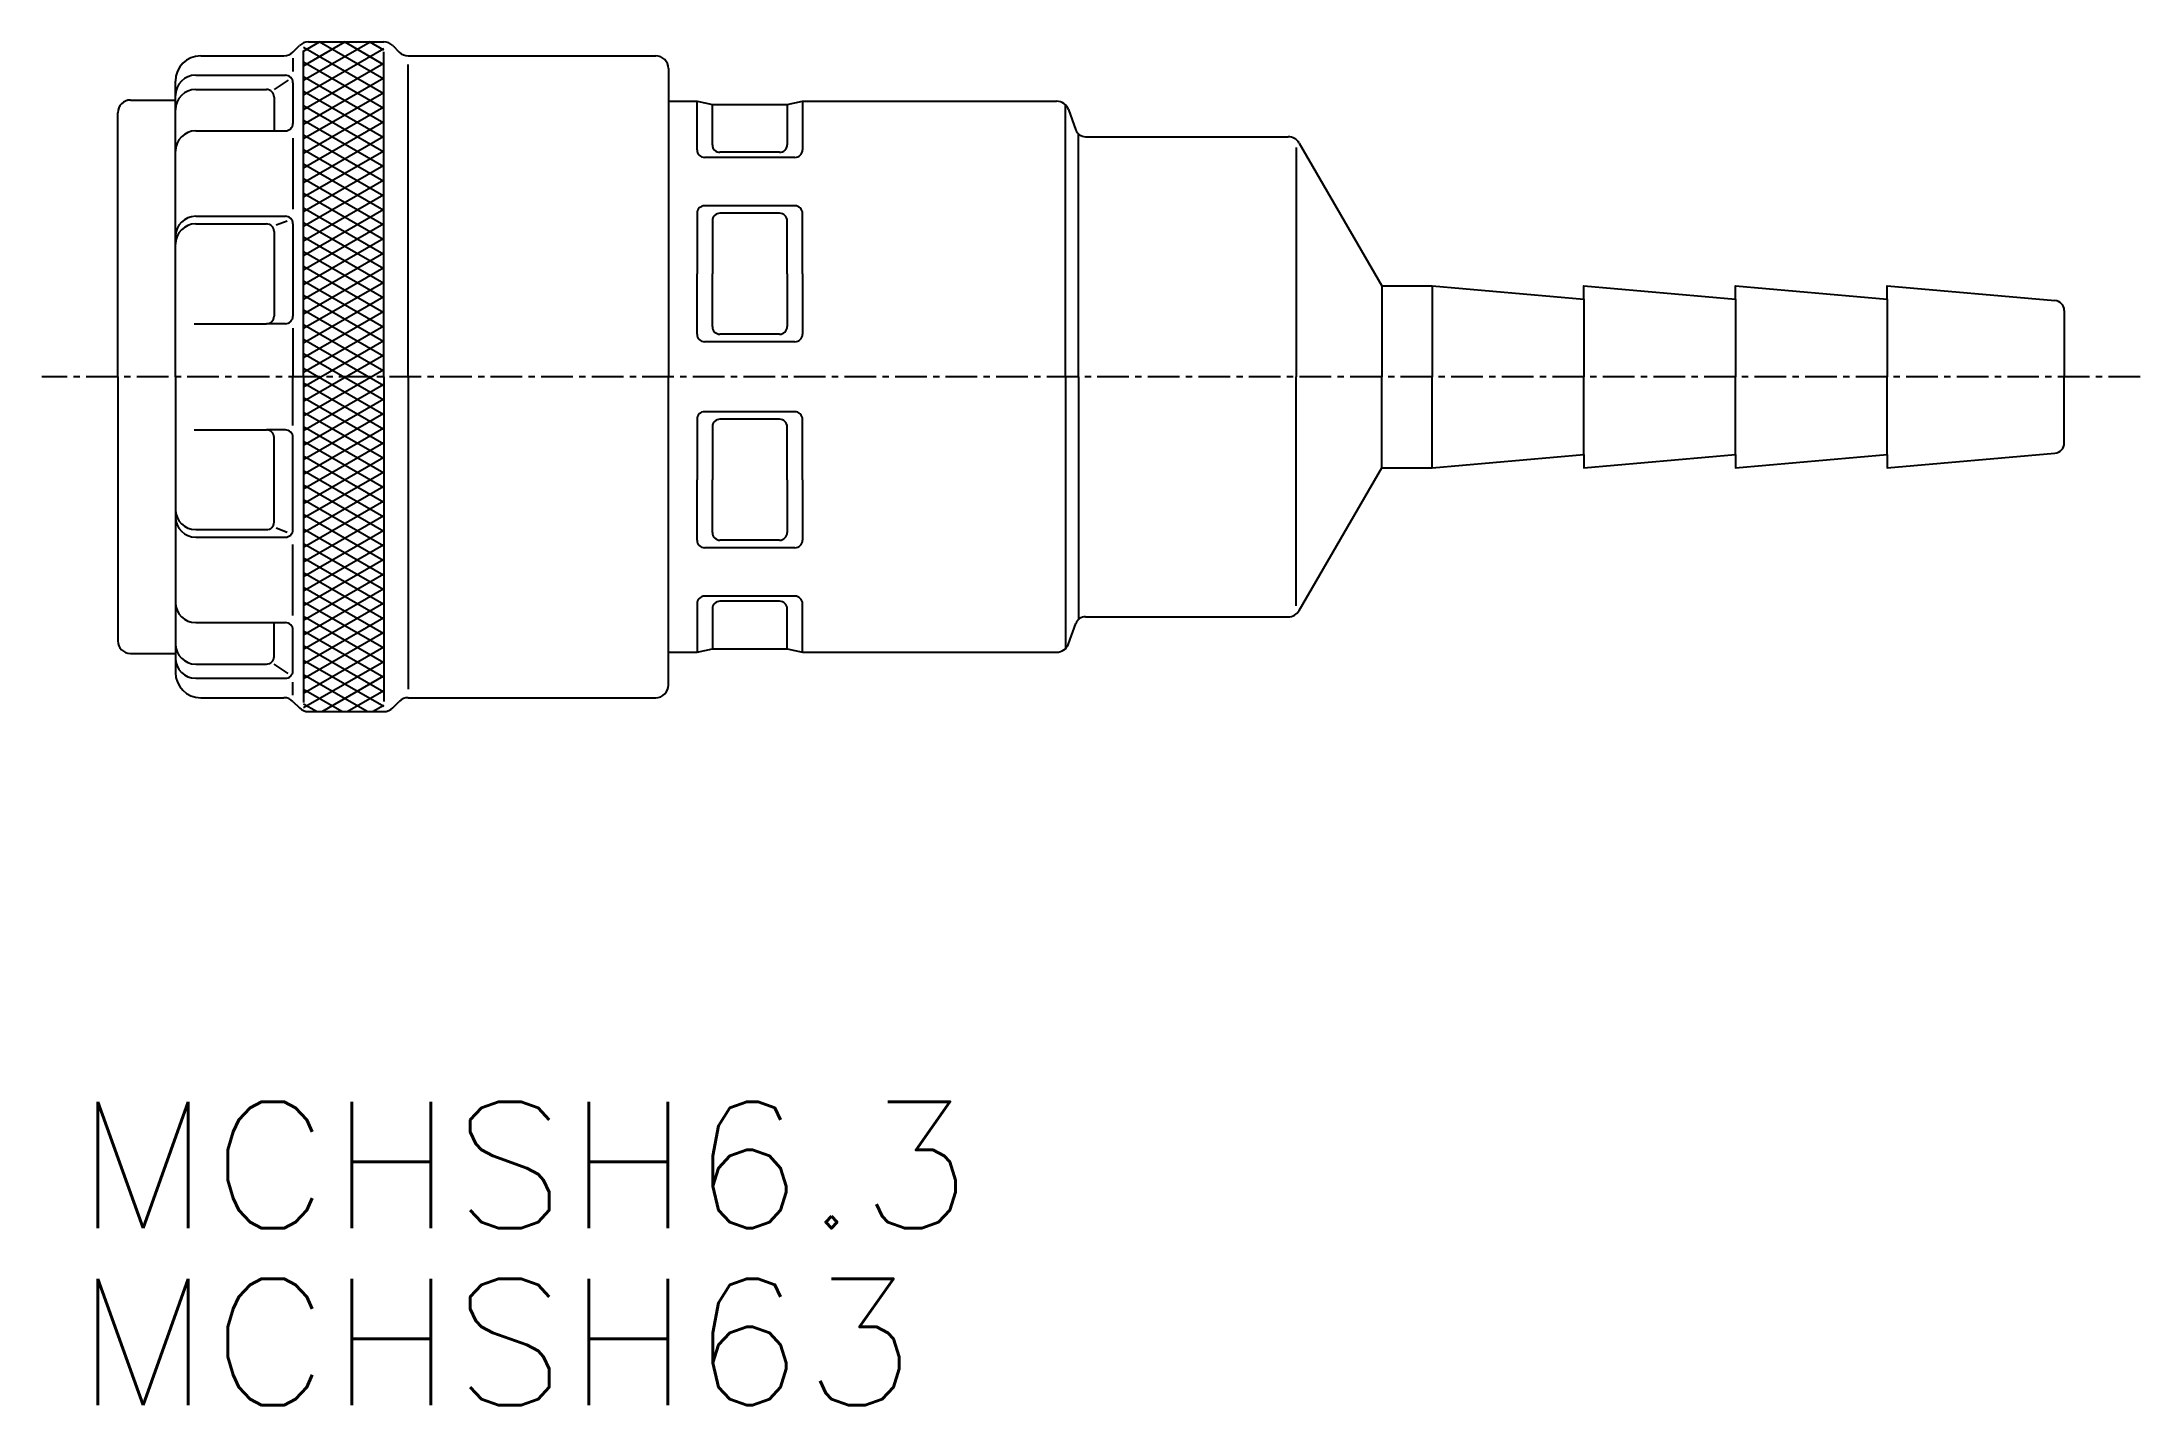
# Model space of a CAD drawing. Extents: x 580.5 to 663.5, y 248.2 to 302.1.
import ezdxf
from ezdxf.enums import TextEntityAlignment as Align

# ---------------------------------------------------------------- set-up
doc = ezdxf.new("R2010")
doc.units = 0
doc.linetypes.add('CENTER', pattern=[2, 1.25, -0.25, 0.25, -0.25])
doc.layers.get('0').update_dxf_attribs({"linetype": 'CONTINUOUS'})
doc.layers.add('CENTER', color=1, linetype='CENTER')
doc.styles.get("Standard").update_dxf_attribs({"font": 'txt', "bigfont": 'bigfont'})

msp = doc.modelspace()

# ---------------------------------------------------------------- linework, layer by layer
at = {"color": 7, "linetype": 'CONTINUOUS'}
for p, q in [((590.833, 301.78), (591.462, 302.143)), ((590.833, 301.203), (592.462, 302.143)), ((590.833, 300.625), (593.462, 302.143)), ((591.02, 302.143), (594.006, 302.143)), ((591.02, 302.143), (594.006, 302.143)), ((594.006, 300.664), (591.444, 302.143)), ((594.006, 301.241), (592.444, 302.143)), ((594.006, 301.819), (593.444, 302.143)), ((586.763, 301.593), (590.056, 301.593)), ((586.763, 301.593), (590.056, 301.593)), ((590.41, 301.739), (590.667, 301.997)), ((590.41, 301.739), (590.667, 301.997)), ((590.41, 301.497), (590.41, 300.978)), ((590.41, 301.497), (590.41, 300.978)), ((594.006, 300.086), (590.833, 301.918)), ((590.833, 300.048), (594.006, 301.88)), ((590.833, 288.893), (590.833, 301.79)), ((590.833, 288.893), (590.833, 301.79)), ((594.006, 299.509), (590.833, 301.341)), ((590.833, 299.471), (594.006, 301.303)), ((594.006, 288.893), (594.006, 301.746)), ((594.006, 288.893), (594.006, 301.746)), ((594.36, 301.997), (594.617, 301.739)), ((594.36, 301.997), (594.617, 301.739)), ((594.97, 301.593), (604.763, 301.593)), ((594.97, 301.593), (604.763, 301.593)), ((585.763, 288.893), (585.763, 300.593)), ((585.763, 288.893), (585.763, 300.593)), ((586.563, 300.827), (590.11, 300.827)), ((586.563, 300.827), (590.11, 300.827)), ((590.223, 300.636), (589.663, 300.263)), ((590.223, 300.636), (589.663, 300.263)), ((590.41, 300.527), (590.41, 299.891)), ((590.41, 300.527), (590.41, 299.891)), ((594.006, 298.932), (590.833, 300.764)), ((590.833, 298.893), (594.006, 300.725)), ((594.97, 288.893), (594.97, 301.25)), ((594.97, 288.893), (594.97, 301.25)), ((605.263, 301.093), (605.263, 288.893)), ((605.263, 301.093), (605.263, 288.893)), ((583.982, 299.843), (585.763, 299.843)), ((583.982, 299.843), (585.763, 299.843)), ((585.763, 288.893), (585.763, 299.893)), ((585.763, 288.893), (585.763, 299.893)), ((585.763, 288.893), (585.763, 299.893)), ((585.763, 288.893), (585.763, 299.893)), ((586.563, 300.263), (589.363, 300.263)), ((586.563, 300.263), (589.363, 300.263)), ((589.663, 299.963), (589.663, 298.622)), ((589.663, 299.963), (589.663, 298.622)), ((590.41, 299.891), (590.41, 298.922)), ((590.41, 299.891), (590.41, 298.922)), ((594.006, 298.354), (590.833, 300.186)), ((590.833, 298.316), (594.006, 300.148)), ((606.396, 297.875), (606.396, 299.793)), ((606.396, 297.875), (606.396, 299.793)), ((607.003, 298.075), (607.003, 299.666)), ((607.003, 298.075), (607.003, 299.666)), ((609.963, 299.666), (609.963, 298.075)), ((609.963, 299.666), (609.963, 298.075)), ((610.57, 299.793), (610.57, 297.875)), ((610.57, 299.793), (610.57, 297.875)), ((620.972, 288.893), (620.972, 299.65)), ((583.482, 288.893), (583.482, 299.343)), ((583.482, 288.893), (583.482, 299.343)), ((594.006, 297.777), (590.833, 299.609)), ((590.833, 297.739), (594.006, 299.57)), ((594.006, 297.2), (590.833, 299.032)), ((590.833, 297.161), (594.006, 298.993)), ((621.092, 299.464), (621.386, 298.656)), ((586.563, 298.622), (590.11, 298.622)), ((586.563, 298.622), (590.11, 298.622)), ((590.41, 298.338), (590.41, 295.529)), ((590.41, 298.338), (590.41, 295.529)), ((594.006, 296.622), (590.833, 298.454)), ((590.833, 296.584), (594.006, 298.416)), ((621.482, 288.893), (621.482, 298.507)), ((594.006, 296.045), (590.833, 297.877)), ((590.833, 296.007), (594.006, 297.838)), ((594.006, 295.468), (590.833, 297.3)), ((590.833, 295.429), (594.006, 297.261)), ((610.27, 297.575), (606.696, 297.575)), ((610.27, 297.575), (606.696, 297.575)), ((609.663, 297.775), (607.303, 297.775)), ((609.663, 297.775), (607.303, 297.775)), ((630.095, 297.962), (630.095, 288.893)), ((594.006, 294.89), (590.833, 296.722)), ((590.833, 294.852), (594.006, 296.684)), ((594.006, 294.313), (590.833, 296.145)), ((590.833, 294.275), (594.006, 296.106)), ((594.006, 293.736), (590.833, 295.567)), ((590.833, 293.697), (594.006, 295.529)), ((610.27, 295.661), (606.696, 295.661)), ((610.27, 295.661), (606.696, 295.661)), ((586.563, 295.243), (590.11, 295.243)), ((586.563, 295.243), (590.11, 295.243)), ((586.563, 294.943), (589.363, 294.943)), ((586.563, 294.943), (589.363, 294.943)), ((590.182, 295.057), (589.749, 294.886)), ((590.182, 295.057), (589.749, 294.886)), ((590.41, 294.943), (590.41, 291.294)), ((590.41, 294.943), (590.41, 291.294)), ((594.006, 293.158), (590.833, 294.99)), ((590.833, 293.12), (594.006, 294.952)), ((606.396, 295.361), (606.396, 292.968)), ((606.396, 295.361), (606.396, 292.968)), ((607.003, 295.061), (607.003, 292.968)), ((607.003, 295.061), (607.003, 292.968)), ((609.663, 295.361), (607.303, 295.361)), ((609.663, 295.361), (607.303, 295.361)), ((609.963, 292.968), (609.963, 295.061)), ((609.963, 292.968), (609.963, 295.061)), ((610.57, 292.968), (610.57, 295.361)), ((610.57, 292.968), (610.57, 295.361)), ((589.663, 294.643), (589.663, 291.294)), ((589.663, 294.643), (589.663, 291.294)), ((594.006, 292.581), (590.833, 294.413)), ((590.833, 292.543), (594.006, 294.374)), ((594.006, 292.004), (590.833, 293.835)), ((590.833, 291.965), (594.006, 293.797)), ((594.006, 291.426), (590.833, 293.258)), ((590.833, 291.388), (594.006, 293.22)), ((594.006, 290.849), (590.833, 292.681)), ((590.833, 290.81), (594.006, 292.642)), ((606.396, 290.576), (606.396, 292.968)), ((606.396, 290.576), (606.396, 292.968)), ((607.003, 290.876), (607.003, 292.968)), ((607.003, 290.876), (607.003, 292.968)), ((609.963, 292.968), (609.963, 290.876)), ((609.963, 292.968), (609.963, 290.876)), ((610.57, 292.968), (610.57, 290.576)), ((610.57, 292.968), (610.57, 290.576)), ((633.482, 292.493), (633.482, 288.893)), ((635.482, 292.493), (635.482, 288.893)), ((594.006, 290.272), (590.833, 292.103)), ((590.833, 290.233), (594.006, 292.065)), ((594.006, 289.694), (590.833, 291.526)), ((590.833, 289.656), (594.006, 291.488)), ((641.482, 291.968), (641.482, 288.893)), ((647.482, 291.968), (647.482, 288.893)), ((653.482, 291.968), (653.482, 288.893)), ((660.482, 291.514), (660.482, 288.893)), ((586.507, 290.994), (589.363, 290.994)), ((586.507, 290.994), (589.363, 290.994)), ((590.11, 290.994), (589.363, 290.994)), ((590.11, 290.994), (589.363, 290.994)), ((590.41, 290.821), (590.41, 288.893)), ((590.41, 290.821), (590.41, 288.893)), ((594.006, 289.117), (590.833, 290.949)), ((590.833, 289.078), (594.006, 290.91)), ((609.663, 290.576), (607.303, 290.576)), ((609.663, 290.576), (607.303, 290.576)), ((594.006, 288.539), (590.833, 290.371)), ((590.833, 288.501), (594.006, 290.333)), ((594.006, 287.962), (590.833, 289.794)), ((590.833, 287.924), (594.006, 289.756)), ((610.27, 290.276), (606.696, 290.276)), ((610.27, 290.276), (606.696, 290.276)), ((583.482, 288.893), (583.482, 278.443)), ((583.482, 288.893), (583.482, 278.443)), ((585.763, 288.893), (585.763, 277.893)), ((585.763, 288.893), (585.763, 277.893)), ((585.763, 288.893), (585.763, 277.893)), ((585.763, 288.893), (585.763, 277.893)), ((585.763, 288.893), (585.763, 277.193)), ((585.763, 288.893), (585.763, 277.193)), ((590.41, 286.964), (590.41, 288.893)), ((590.41, 286.964), (590.41, 288.893)), ((594.006, 287.385), (590.833, 289.217)), ((590.833, 287.346), (594.006, 289.178)), ((590.833, 288.893), (590.833, 275.996)), ((590.833, 288.893), (590.833, 275.996)), ((594.006, 288.893), (594.006, 276.04)), ((594.006, 288.893), (594.006, 276.04)), ((594.97, 288.893), (594.97, 276.536)), ((594.97, 288.893), (594.97, 276.536)), ((605.263, 276.693), (605.263, 288.893)), ((605.263, 276.693), (605.263, 288.893)), ((620.972, 288.893), (620.972, 278.136)), ((621.482, 288.893), (621.482, 279.279)), ((630.095, 279.824), (630.095, 288.893)), ((633.482, 285.293), (633.482, 288.893)), ((635.482, 285.293), (635.482, 288.893)), ((641.482, 285.818), (641.482, 288.893)), ((647.482, 285.818), (647.482, 288.893)), ((653.482, 285.818), (653.482, 288.893)), ((660.482, 286.272), (660.482, 288.893)), ((594.006, 286.807), (590.833, 288.639)), ((590.833, 286.769), (594.006, 288.601)), ((594.006, 286.23), (590.833, 288.062)), ((590.833, 286.192), (594.006, 288.023)), ((594.006, 285.653), (590.833, 287.485)), ((590.833, 285.614), (594.006, 287.446)), ((606.396, 287.21), (606.396, 284.817)), ((606.396, 287.21), (606.396, 284.817)), ((610.27, 287.51), (606.696, 287.51)), ((610.27, 287.51), (606.696, 287.51)), ((609.663, 287.21), (607.303, 287.21)), ((609.663, 287.21), (607.303, 287.21)), ((610.57, 284.817), (610.57, 287.21)), ((610.57, 284.817), (610.57, 287.21)), ((586.507, 286.792), (589.363, 286.792)), ((586.507, 286.792), (589.363, 286.792)), ((590.11, 286.792), (589.363, 286.792)), ((590.11, 286.792), (589.363, 286.792)), ((589.663, 283.143), (589.663, 286.492)), ((589.663, 283.143), (589.663, 286.492)), ((590.41, 282.843), (590.41, 286.492)), ((590.41, 282.843), (590.41, 286.492)), ((594.006, 285.075), (590.833, 286.907)), ((590.833, 285.037), (594.006, 286.869)), ((607.003, 286.91), (607.003, 284.817)), ((607.003, 286.91), (607.003, 284.817)), ((609.963, 284.817), (609.963, 286.91)), ((609.963, 284.817), (609.963, 286.91)), ((594.006, 284.498), (590.833, 286.33)), ((590.833, 284.46), (594.006, 286.291)), ((594.006, 283.921), (590.833, 285.753)), ((590.833, 283.882), (594.006, 285.714)), ((594.006, 283.343), (590.833, 285.175)), ((590.833, 283.305), (594.006, 285.137)), ((606.396, 282.425), (606.396, 284.817)), ((606.396, 282.425), (606.396, 284.817)), ((607.003, 282.725), (607.003, 284.817)), ((607.003, 282.725), (607.003, 284.817)), ((609.963, 284.817), (609.963, 282.725)), ((609.963, 284.817), (609.963, 282.725)), ((610.57, 284.817), (610.57, 282.425)), ((610.57, 284.817), (610.57, 282.425)), ((594.006, 282.766), (590.833, 284.598)), ((590.833, 282.728), (594.006, 284.559)), ((594.006, 282.189), (590.833, 284.02)), ((590.833, 282.15), (594.006, 283.982)), ((594.006, 281.611), (590.833, 283.443)), ((590.833, 281.573), (594.006, 283.405)), ((586.563, 282.843), (589.363, 282.843)), ((586.563, 282.843), (589.363, 282.843)), ((586.563, 282.543), (590.11, 282.543)), ((586.563, 282.543), (590.11, 282.543)), ((590.182, 282.728), (589.749, 282.9)), ((590.182, 282.728), (589.749, 282.9)), ((590.41, 279.448), (590.41, 282.257)), ((590.41, 279.448), (590.41, 282.257)), ((594.006, 281.034), (590.833, 282.866)), ((590.833, 280.995), (594.006, 282.827)), ((594.006, 280.457), (590.833, 282.288)), ((590.833, 280.418), (594.006, 282.25)), ((609.663, 282.425), (607.303, 282.425)), ((609.663, 282.425), (607.303, 282.425)), ((594.006, 279.879), (590.833, 281.711)), ((590.833, 279.841), (594.006, 281.673)), ((610.27, 282.125), (606.696, 282.125)), ((610.27, 282.125), (606.696, 282.125)), ((594.006, 279.302), (590.833, 281.134)), ((590.833, 279.263), (594.006, 281.095)), ((594.006, 278.725), (590.833, 280.556)), ((590.833, 278.686), (594.006, 280.518)), ((594.006, 278.147), (590.833, 279.979)), ((590.833, 278.109), (594.006, 279.941)), ((606.396, 279.911), (606.396, 277.993)), ((606.396, 279.911), (606.396, 277.993)), ((610.27, 280.211), (606.696, 280.211)), ((610.27, 280.211), (606.696, 280.211)), ((607.003, 279.711), (607.003, 278.12)), ((607.003, 279.711), (607.003, 278.12)), ((609.663, 280.011), (607.303, 280.011)), ((609.663, 280.011), (607.303, 280.011)), ((609.963, 278.12), (609.963, 279.711)), ((609.963, 278.12), (609.963, 279.711)), ((610.57, 277.993), (610.57, 279.911)), ((610.57, 277.993), (610.57, 279.911)), ((586.563, 279.164), (590.11, 279.164)), ((586.563, 279.164), (590.11, 279.164)), ((589.663, 277.823), (589.663, 279.164)), ((589.663, 277.823), (589.663, 279.164)), ((594.006, 277.57), (590.833, 279.402)), ((590.833, 277.531), (594.006, 279.363)), ((621.092, 278.322), (621.386, 279.13)), ((590.41, 277.894), (590.41, 278.864)), ((590.41, 277.894), (590.41, 278.864)), ((594.006, 276.992), (590.833, 278.824)), ((590.833, 276.954), (594.006, 278.786)), ((594.006, 276.415), (590.833, 278.247)), ((590.833, 276.377), (594.006, 278.209)), ((583.982, 277.943), (585.763, 277.943)), ((583.982, 277.943), (585.763, 277.943)), ((586.563, 277.523), (589.363, 277.523)), ((586.563, 277.523), (589.363, 277.523)), ((590.223, 277.15), (589.663, 277.523)), ((590.223, 277.15), (589.663, 277.523)), ((590.41, 277.259), (590.41, 277.894)), ((590.41, 277.259), (590.41, 277.894)), ((594.006, 275.838), (590.833, 277.67)), ((590.833, 275.799), (594.006, 277.631)), ((586.563, 276.959), (590.11, 276.959)), ((586.563, 276.959), (590.11, 276.959)), ((590.41, 276.289), (590.41, 276.808)), ((590.41, 276.289), (590.41, 276.808)), ((593.344, 275.643), (590.833, 277.092)), ((592.344, 275.643), (590.833, 276.515)), ((591.562, 275.643), (594.006, 277.054)), ((592.562, 275.643), (594.006, 276.476)), ((586.763, 276.193), (590.056, 276.193)), ((586.763, 276.193), (590.056, 276.193)), ((590.41, 276.047), (590.667, 275.789)), ((590.41, 276.047), (590.667, 275.789)), ((591.344, 275.643), (590.833, 275.938)), ((591.02, 275.643), (594.006, 275.643)), ((591.02, 275.643), (594.006, 275.643)), ((593.562, 275.643), (594.006, 275.899)), ((594.36, 275.789), (594.617, 276.047)), ((594.36, 275.789), (594.617, 276.047)), ((594.97, 276.193), (604.763, 276.193)), ((594.97, 276.193), (604.763, 276.193))]:
    msp.add_line(p, q, dxfattribs=at)
for points in [[(605.263, 299.793), (606.396, 299.793), (607.003, 299.666), (609.963, 299.666), (610.57, 299.793), (620.622, 299.793)], [(621.762, 298.393), (629.787, 298.393), (629.787, 298.393)], [(630.22, 298.143), (633.482, 292.493), (635.482, 292.493), (641.482, 291.968), (641.482, 292.493), (647.482, 291.968), (647.482, 292.493), (653.482, 291.968), (653.482, 292.493), (660.116, 291.912)], [(630.22, 279.643), (633.482, 285.293), (635.482, 285.293), (641.482, 285.818), (641.482, 285.293), (647.482, 285.818), (647.482, 285.293), (653.482, 285.818), (653.482, 285.293), (660.116, 285.873)], [(621.762, 279.393), (629.787, 279.393), (629.787, 279.393)], [(605.263, 277.993), (606.396, 277.993), (607.003, 278.12), (609.963, 278.12), (610.57, 277.993), (620.622, 277.993)]]:
    msp.add_lwpolyline(points, dxfattribs=at)
for centre, radius, start, end in [((591.02, 301.643), 0.5, 90, 135), ((591.02, 301.643), 0.5, 90, 135), ((594.006, 301.643), 0.5, 45, 90), ((594.006, 301.643), 0.5, 45, 90), ((586.763, 300.593), 1, 90, 180), ((586.763, 300.593), 1, 90, 180), ((590.056, 302.093), 0.5, 270, 315), ((590.056, 302.093), 0.5, 270, 315), ((594.97, 302.093), 0.5, 225, 270), ((594.97, 302.093), 0.5, 225, 270), ((604.763, 301.093), 0.5, 0, 90), ((604.763, 301.093), 0.5, 0, 90), ((586.563, 300.027), 0.8, 90, 180), ((586.563, 300.027), 0.8, 90, 180), ((590.11, 300.527), 0.3, 0, 90), ((590.11, 300.527), 0.3, 0, 90), ((583.982, 299.343), 0.5, 90, 180), ((583.982, 299.343), 0.5, 90, 180), ((586.563, 299.463), 0.8, 90, 180), ((586.563, 299.463), 0.8, 90, 180), ((589.363, 299.963), 0.3, 0, 90), ((589.363, 299.963), 0.3, 0, 90), ((620.622, 299.293), 0.5, 20, 90), ((590.11, 298.922), 0.3, 270, 0), ((590.11, 298.922), 0.3, 270, 0), ((586.563, 297.822), 0.8, 90, 180), ((586.563, 297.822), 0.8, 90, 180), ((607.303, 298.075), 0.3, 180, 270), ((607.303, 298.075), 0.3, 180, 270), ((609.663, 298.075), 0.3, 270, 0), ((609.663, 298.075), 0.3, 270, 0), ((621.762, 298.793), 0.4, 200, 270), ((629.787, 297.893), 0.5, 30, 90), ((606.696, 297.875), 0.3, 180, 270), ((606.696, 297.875), 0.3, 180, 270), ((610.27, 297.875), 0.3, 270, 0), ((610.27, 297.875), 0.3, 270, 0), ((606.696, 295.361), 0.3, 90, 180), ((606.696, 295.361), 0.3, 90, 180), ((610.27, 295.361), 0.3, 0, 90), ((610.27, 295.361), 0.3, 0, 90), ((586.563, 294.443), 0.8, 90, 180), ((586.563, 294.443), 0.8, 90, 180), ((586.563, 294.143), 0.8, 90, 180), ((586.563, 294.143), 0.8, 90, 180), ((589.363, 294.643), 0.3, 0, 90), ((589.363, 294.643), 0.3, 0, 90), ((590.11, 294.943), 0.3, 0, 90), ((590.11, 294.943), 0.3, 0, 90), ((607.303, 295.061), 0.3, 90, 180), ((607.303, 295.061), 0.3, 90, 180), ((609.663, 295.061), 0.3, 0, 90), ((609.663, 295.061), 0.3, 0, 90), ((660.082, 291.514), 0.4, 0, 85), ((589.363, 291.294), 0.3, 270, 0), ((589.363, 291.294), 0.3, 270, 0), ((590.11, 291.294), 0.3, 270, 0), ((590.11, 291.294), 0.3, 270, 0), ((606.696, 290.576), 0.3, 180, 270), ((606.696, 290.576), 0.3, 180, 270), ((607.303, 290.876), 0.3, 180, 270), ((607.303, 290.876), 0.3, 180, 270), ((609.663, 290.876), 0.3, 270, 0), ((609.663, 290.876), 0.3, 270, 0), ((610.27, 290.576), 0.3, 270, 0), ((610.27, 290.576), 0.3, 270, 0), ((606.696, 287.21), 0.3, 90, 180), ((606.696, 287.21), 0.3, 90, 180), ((607.303, 286.91), 0.3, 90, 180), ((607.303, 286.91), 0.3, 90, 180), ((609.663, 286.91), 0.3, 0, 90), ((609.663, 286.91), 0.3, 0, 90), ((610.27, 287.21), 0.3, 0, 90), ((610.27, 287.21), 0.3, 0, 90), ((589.363, 286.492), 0.3, 0, 90), ((589.363, 286.492), 0.3, 0, 90), ((590.11, 286.492), 0.3, 0, 90), ((590.11, 286.492), 0.3, 0, 90), ((660.082, 286.272), 0.4, 275, 360), ((586.563, 283.643), 0.8, 180, 270), ((586.563, 283.643), 0.8, 180, 270), ((586.563, 283.343), 0.8, 180, 270), ((586.563, 283.343), 0.8, 180, 270), ((589.363, 283.143), 0.3, 270, 0), ((589.363, 283.143), 0.3, 270, 0), ((590.11, 282.843), 0.3, 270, 0), ((590.11, 282.843), 0.3, 270, 0), ((606.696, 282.425), 0.3, 180, 270), ((606.696, 282.425), 0.3, 180, 270), ((607.303, 282.725), 0.3, 180, 270), ((607.303, 282.725), 0.3, 180, 270), ((609.663, 282.725), 0.3, 270, 0), ((609.663, 282.725), 0.3, 270, 0), ((610.27, 282.425), 0.3, 270, 0), ((610.27, 282.425), 0.3, 270, 0), ((586.563, 279.964), 0.8, 180, 270), ((586.563, 279.964), 0.8, 180, 270), ((606.696, 279.911), 0.3, 90, 180), ((606.696, 279.911), 0.3, 90, 180), ((607.303, 279.711), 0.3, 90, 180), ((607.303, 279.711), 0.3, 90, 180), ((609.663, 279.711), 0.3, 0, 90), ((609.663, 279.711), 0.3, 0, 90), ((610.27, 279.911), 0.3, 0, 90), ((610.27, 279.911), 0.3, 0, 90), ((590.11, 278.864), 0.3, 0, 90), ((590.11, 278.864), 0.3, 0, 90), ((621.762, 278.993), 0.4, 90, 160), ((629.787, 279.893), 0.5, 270, 330), ((583.982, 278.443), 0.5, 180, 270), ((583.982, 278.443), 0.5, 180, 270), ((586.563, 278.323), 0.8, 180, 270), ((586.563, 278.323), 0.8, 180, 270), ((620.622, 278.493), 0.5, 270, 340), ((586.563, 277.759), 0.8, 180, 270), ((586.563, 277.759), 0.8, 180, 270), ((589.363, 277.823), 0.3, 270, 0), ((589.363, 277.823), 0.3, 270, 0), ((590.11, 277.259), 0.3, 270, 0), ((590.11, 277.259), 0.3, 270, 0), ((586.763, 277.193), 1, 180, 270), ((586.763, 277.193), 1, 180, 270), ((604.763, 276.693), 0.5, 270, 0), ((604.763, 276.693), 0.5, 270, 0), ((590.056, 275.693), 0.5, 45, 90), ((590.056, 275.693), 0.5, 45, 90), ((591.02, 276.143), 0.5, 225, 270), ((591.02, 276.143), 0.5, 225, 270), ((594.006, 276.143), 0.5, 270, 315), ((594.006, 276.143), 0.5, 270, 315), ((594.97, 275.693), 0.5, 90, 135), ((594.97, 275.693), 0.5, 90, 135)]:
    msp.add_arc(centre, radius, start, end, dxfattribs=at)
at = {"layer": 'CENTER', "color": 1, "linetype": 'CENTER'}
msp.add_line((663.482, 288.893), (580.482, 288.893), dxfattribs=at)

# ---------------------------------------------------------------- texts
at = {"color": 7, "linetype": 'CONTINUOUS', "width": 1.041667}
for s, p in [('MCHSH6.3', (581.802, 253.7)), ('MCHSH63', (581.802, 246.7))]:
    msp.add_text(s, height=5, dxfattribs=at).set_placement(p, align=Align.BOTTOM_LEFT)

doc.saveas('drawing.dxf')
